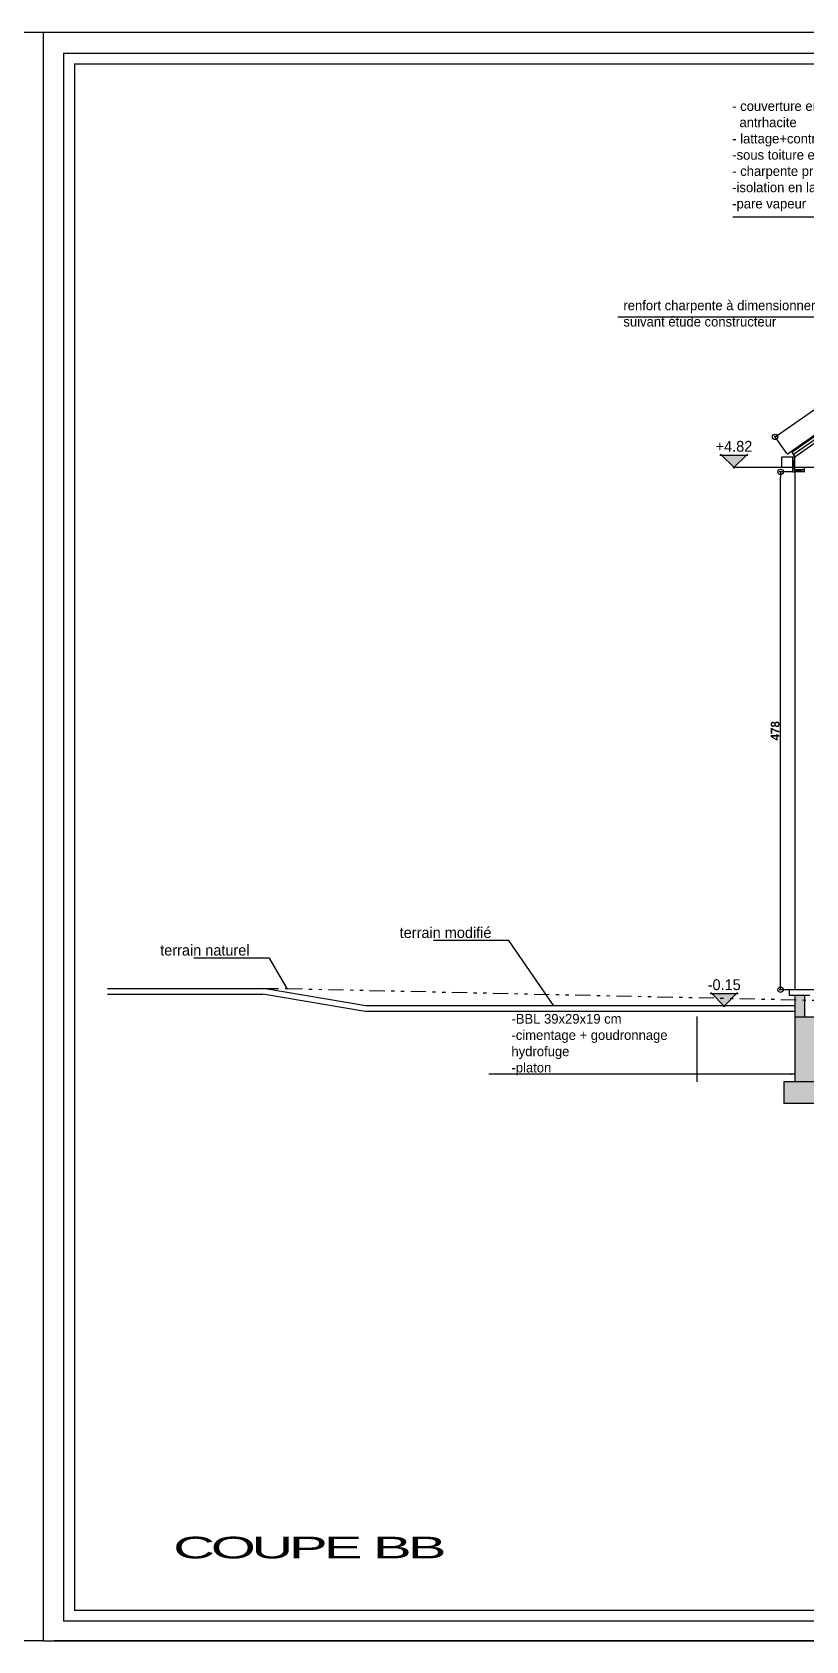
# Model space of a CAD drawing. Header units: millimetres. Extents: x -44462 to 306987, y -116160 to 12874.
# Drawn here: x -8927 to -8213, y -60000 to -58515 of the extents above; entities that cross this region are included whole.
import ezdxf
from ezdxf.enums import TextEntityAlignment as Align

# ---------------------------------------------------------------- set-up
doc = ezdxf.new("R2010")
doc.units = ezdxf.units.MM
doc.header["$PDMODE"] = 35
doc.header["$PDSIZE"] = 10
doc.linetypes.add('DCAD_Phantom', pattern=[38, 14, -6, 3, -6, 3, -6])
for name, color, linetype in [('BLANC', 7, 'Continuous'), ('chassis fen.portes', 1, 'Continuous'), ('COTES', 1, 'Continuous'), ('COULEUR 8', 8, 'Continuous'), ('ROUGE', 1, 'Continuous'), ('TEXTE', 1, 'Continuous')]:
    doc.layers.add(name, color=color, linetype=linetype)
doc.styles.add('CENTURY GOTHIC', font='GOTHIC.TTF')
doc.styles.add('Century Gothic Gras', font='GOTHICB.TTF')
doc.styles.add('COMICS', font='comic.TTF', dxfattribs={"height": 10})
doc.dimstyles.new('1-50', dxfattribs={"dimtxt": 8, "dimasz": 5, "dimexe": 1.25, "dimexo": 0.625, "dimtad": 1, "dimdec": 0, "dimtxsty": 'Century Gothic Gras', "dimblk": 'ORIGIN', "dimcen": 5, "dimclrd": 8, "dimclre": 5, "dimclrt": 6, "dimadec": 0, "dimazin": 0, "dimtfac": 1, "dimtdec": 0, "dimtmove": 0, "dimatfit": 3, "dimfxl": 0, "dimarcsym": 0})

# ---------------------------------------------------------------- blocks, each defined once
blk = doc.blocks.new('PETIT CARTOUCHE_HOR')
at = {"color": 1}
for p, q in [((-2100, 1485), (0, 1485)), ((-2100, 1485), (-2100, 10)), ((0, 1485), (0, 0)), ((0, 0), (-2090, 0))]:
    blk.add_line(p, q, dxfattribs=at)
at = {"layer": 'chassis fen.portes', "color": 2, "linetype": 'Continuous'}
for p, q in [((-2081.3, 1465.7), (-2081.3, 18)), ((-2081.3, 1465.7), (-20.5, 1465.7)), ((-223.5, 18), (-2081.3, 18))]:
    blk.add_line(p, q, dxfattribs=at)
at = {"layer": 'chassis fen.portes', "color": 5, "linetype": 'Continuous'}
for p, q in [((-2071.3, 1455.7), (-2071.3, 28)), ((-2071.3, 1455.7), (-30.5, 1455.7)), ((-233.5, 28), (-2071.3, 28))]:
    blk.add_line(p, q, dxfattribs=at)
at = {"layer": 'chassis fen.portes', "color": 1, "linetype": 'Continuous'}
for p, q in [((-2100, 1420), (-2100, 0)), ((-2100, 0), (-86.3, 0))]:
    blk.add_line(p, q, dxfattribs=at)
at = {"style": 'CENTURY GOTHIC'}
for tag, p, height in [('DATE', (-210.2, 171.4), 20), ('DOSSIERN°', (-210.2, 111.5), 20), ('COMMENTAIRE', (-210.2, 95.4), 12), ('COMMENTAIRESUITE', (-210.2, 79.7), 12), ('FEUILLEN°', (-222, 32.7), 20), ('TOTALFEUILLES', (-181.6, 32.7), 20), ('ÉCH.', (-103.2, 32.7), 12)]:
    blk.add_attdef(tag, p, '', height=height, dxfattribs=at)
blk = doc.blocks.new('_Origin')
at = {"color": 0, "linetype": 'Continuous', "lineweight": -2}
blk.add_line((0, 0), (-1, 0), dxfattribs=at)
blk.add_circle((0, 0), 0.5, dxfattribs=at)
blk = doc.blocks.new('niveau_élévation_gauche')
blk.add_hatch(color=256).paths.add_polyline_path([(-55.5, 11.4), (-44.1, 0), (-32.7, 11.4)])
for p, q in [((-57, 11.4), (-31.3, 11.4)), ((-56.5, 12.4), (-43.4, -0.7)), ((-31.7, 12.4), (-44.8, -0.7)), ((0, 0), (-44.1, 0))]:
    blk.add_line(p, q)
at = {"style": 'COMICS'}
blk.add_attdef('NIVEAU', text='', height=10, dxfattribs=at).set_placement((-44.1, 14.6), align=Align.CENTER)
blk = doc.blocks.new('*D509')
at = {"layer": 'COTES', "color": 5, "lineweight": -2}
for p, q in [((-8225.8, -58921.1), (-8237.6, -58921.1)), ((-8223.8, -59399.1), (-8237.6, -59399.1))]:
    blk.add_line(p, q, dxfattribs=at)
at = {"layer": 'COTES', "color": 8, "lineweight": -2}
blk.add_line((-8236.3, -59394.1), (-8236.3, -58926.1), dxfattribs=at)
at = {"layer": 'Defpoints', "color": 0}
for p in [(-8236.3, -58921.1), (-8225.2, -58921.1), (-8223.2, -59399.1)]:
    blk.add_point(p, dxfattribs=at)
at = {"layer": 'COTES', "color": 8, "lineweight": -2, "xscale": 5, "yscale": 5, "zscale": 5}
for p, rotation in [((-8236.3, -58921.1), 90), ((-8236.3, -59399.1), 270)]:
    blk.add_blockref('_Origin', p, dxfattribs=dict(at, rotation=rotation))
at = {"layer": 'COTES', "color": 6, "insert": (-8241.2, -59160.1), "char_height": 8, "attachment_point": 5, "rotation": 90, "style": 'Century Gothic Gras'}
blk.add_mtext('478', dxfattribs=at)
blk = doc.blocks.new('*D518')
at = {"layer": 'BLANC', "color": 8, "lineweight": -2}
blk.add_line((-8237.2, -58886), (-7883.4, -58638.2), dxfattribs=at)
at = {"layer": 'BLANC', "color": 5, "lineweight": -2}
for p, q in [((-7868.5, -58650.7), (-7880, -58634.3)), ((-8230.5, -58904.2), (-8242, -58887.8))]:
    blk.add_line(p, q, dxfattribs=at)
at = {"layer": 'Defpoints', "color": 0}
for p in [(-7879.3, -58635.4), (-7868.2, -58651.2), (-8230.2, -58904.7)]:
    blk.add_point(p, dxfattribs=at)
at = {"layer": 'BLANC', "color": 8, "lineweight": -2, "xscale": 5, "yscale": 5, "zscale": 5}
for p, rotation in [((-7879.3, -58635.4), 35.00000000000061), ((-8241.3, -58888.8), 215.0000000000007)]:
    blk.add_blockref('_Origin', p, dxfattribs=dict(at, rotation=rotation))
at = {"layer": 'BLANC', "color": 6, "insert": (-8063, -58758.2), "char_height": 8, "attachment_point": 5, "rotation": 35, "style": 'Century Gothic Gras'}
blk.add_mtext('442', dxfattribs=at)

msp = doc.modelspace()

# ---------------------------------------------------------------- hatches: boundary and pattern name
at = {"layer": 'COULEUR 8'}
h = msp.add_hatch(dxfattribs=at)
h.set_pattern_fill('AR-CONC', color=256, scale=0.1, style=0)
h.set_pattern_definition([(50, (0, 7e-12), (18.218467, -1.5939086), [1.905, -20.955]), (355, (0, 7e-12), (-3.5242826, 19.105664), [1.524, -16.764]), (100.451, (1.518, -0.133), (14.69425, 17.511669), [1.619, -17.809]), (46.1842, (0, 5.08), (27.107904, -4.204233), [2.8575, -31.4325]), (96.6356, (2.26, 4.73), (23.740423, 24.742556), [2.4285, -26.7135]), (351.184, (0, 5.08), (23.74046, 24.742512), [2.286, -25.146]), (21, (2.54, 3.81), (15.161488, -10.226552), [1.905, -20.955]), (326, (2.54, 3.81), (6.180203, 18.4187966), [1.524, -16.764]), (71.4514, (3.803, 2.958), (21.341649, 8.192286), [1.619, -17.809]), (37.5, (0, 7e-12), (0.3088603, 8.4555039), [0, -16.5608, 0, -17.018, 0, -16.8275]), (7.5, (0, 7e-12), (6.6819663, 10.0180575), [0, -9.7028, 0, -16.1798, 0, -6.4135]), (327.5, (-5.664, 7e-12), (13.5590595, -0.5728744), [0, -6.35, 0, -19.812, 0, -26.289]), (317.5, (-8.204, 7e-12), (14.8129181, 2.542649), [0, -8.255, 0, -13.1572, 0, -18.669])])
h.paths.add_polyline_path([(-7503.2, -59484.1), (-8233.2, -59484.1), (-8233.2, -59504.1), (-7503.2, -59504.1)])
h.paths.add_polyline_path([(-8079.9, -59502.1), (-8079.9, -59486.2), (-8067.5, -59486.2), (-8067.5, -59502.1)], flags=24)
at = {"layer": 'ROUGE'}
h = msp.add_hatch(color=254, dxfattribs=at)
h.paths.add_polyline_path([(-7513.2, -59404.2), (-7522.2, -59404.2), (-7522.2, -59412.5), (-7513.2, -59412.5)])
h.paths.add_polyline_path([(-7513.2, -59412.5), (-7522.2, -59412.5), (-7522.2, -59424.1), (-7513.2, -59424.1)])
h.paths.add_polyline_path([(-8214.2, -59404.2), (-8223.2, -59404.2), (-8223.2, -59408.4), (-8214.2, -59408.6)])
h.paths.add_polyline_path([(-8214.2, -59408.6), (-8223.2, -59408.4), (-8223.2, -59424.1), (-8214.2, -59424.1)])
msp.add_hatch(color=253, dxfattribs=at).paths.add_polyline_path([(-8193.2, -59424.1), (-8223.2, -59424.1), (-8223.2, -59484.1), (-8193.2, -59484.1)])

# ---------------------------------------------------------------- linework, layer by layer
at = {"layer": 'BLANC'}
for p, q in [((-8230.2, -58904.7), (-7868.2, -58651.2)), ((-8235.2, -58917.1), (-8235.2, -58907.1)), ((-8225.2, -58907.1), (-8225.2, -58921.1)), ((-8225.2, -58917.1), (-8235.2, -58917.1)), ((-8225.2, -58921.1), (-8223.2, -58921.1)), ((-8214.2, -58921.1), (-8223.2, -58921.1)), ((-8214.2, -58921.1), (-8214.2, -58919.3)), ((-8857.9, -59398.1), (-8713.9, -59398.1)), ((-8619.3, -59414.1), (-8713.9, -59398.1)), ((-7508.2, -59399.1), (-8228.2, -59399.1)), ((-8228.2, -59399.1), (-8228.2, -59404.2)), ((-8857.9, -59403.1), (-8714.3, -59403.1)), ((-8619.8, -59419.1), (-8714.3, -59403.1)), ((-8223.2, -59414.1), (-8619.3, -59414.1)), ((-8228.2, -59404.2), (-8223.2, -59404.2)), ((-8223.2, -59404.2), (-8223.2, -59484.1)), ((-8223.2, -59419.1), (-8619.8, -59419.1)), ((-8233.2, -59484.1), (-8233.2, -59504.1)), ((-7503.2, -59484.1), (-8233.2, -59484.1)), ((-7503.2, -59504.1), (-8233.2, -59504.1))]:
    msp.add_line(p, q, dxfattribs=at)
at = {"layer": 'BLANC', "color": 8}
msp.add_line((-8313.4, -59484.3), (-8313.4, -59423.9), dxfattribs=at)
at = {"layer": 'COULEUR 8'}
for p, q in [((-8226, -58903), (-7868.2, -58652.4)), ((-8224.6, -58905.1), (-7868.2, -58655.5)), ((-8223.2, -58907.1), (-7868.2, -58658.5)), ((-8226, -58903), (-8223.2, -58907.1)), ((-8225.2, -58907.1), (-8223.2, -58921.1)), ((-8223.2, -58907.1), (-8225.2, -58921.1)), ((-8223.2, -58921.1), (-8223.2, -58907.1)), ((-8196.4, -58917.1), (-8223.2, -58917.1)), ((-8214.2, -58919.3), (-8223.2, -58919.3)), ((-8223.2, -58919.3), (-8214.2, -58921.1)), ((-8214.2, -58919.3), (-8223.2, -58921.1)), ((-8214.2, -58919.3), (-8214.2, -58917.1)), ((-8223.2, -59404.2), (-8209.2, -59404.2)), ((-8214.2, -59404.2), (-8214.2, -59424.1)), ((-8223.2, -59424.1), (-8193.2, -59424.1))]:
    msp.add_line(p, q, dxfattribs=at)
at = {"layer": 'ROUGE'}
for p, q in [((-8235.2, -58907.1), (-8223.2, -58907.1)), ((-8235.2, -58907.1), (-8223.2, -58907.1)), ((-8223.2, -58921.1), (-8223.2, -59399.1))]:
    msp.add_line(p, q, dxfattribs=at)
at = {"layer": 'ROUGE', "linetype": 'DCAD_Phantom'}
for p, q in [((-8713.9, -59398.1), (-8691.8, -59398.1)), ((-8691.8, -59398.1), (-8192, -59409.1))]:
    msp.add_line(p, q, dxfattribs=at)

# ---------------------------------------------------------------- block references
at = {"color": 1}
for p in [(-8917.2, -60000.2), (-6817.2, -60000.2)]:
    msp.add_blockref('PETIT CARTOUCHE_HOR', p, dxfattribs=at)
at = {"layer": 'ROUGE'}
for p, values in [((-8235.2, -58917.1), {'NIVEAU': '+4.82'}), ((-8244.2, -59414.1), {'NIVEAU': '-0.15'})]:
    msp.add_blockref('niveau_élévation_gauche', p, dxfattribs=at).add_auto_attribs(values)

# ---------------------------------------------------------------- texts
at = {"layer": 'TEXTE', "attachment_point": 1, "style": 'CENTURY GOTHIC'}
for s, insert, char_height, width in [('- couverture en tuiles plates béton de couleur gris \\P  antrhacite\\P- lattage+contre lattage\\P-sous toiture en menuiserite\\P- charpente préfabriqué\\P-isolation en laine de roche ép. 18cm\\P-pare vapeur', (-8280.9, -58578.9), 9, 353.102), ('renfort charpente à dimensionner\\Psuivant étude constructeur', (-8381.4, -58762.9), 9, 325.061), ('terrain modifié', (-8588, -59341.4), 10, 119.347), ('terrain naturel', (-8809.2, -59357.6), 10, 119.347), ('-BBL 39x29x19 cm\\P-cimentage + goudronnage \\Phydrofuge\\P-platon', (-8484.8, -59421.5), 9, 171.462), ('\\pi-30,l30,t30;{\\W2;\\T0.9;COUPE BB}', (-8797.2, -59904.1), 20, 379.056)]:
    msp.add_mtext(s, dxfattribs=dict(at, insert=insert, char_height=char_height, width=width))

# ---------------------------------------------------------------- dimensions: what is measured, and where the dimension line sits
at = {"layer": 'BLANC'}
dim = msp.add_aligned_dim(p1=(-8230.2, -58904.7), p2=(-7868.2, -58651.2), distance=19.4, dimstyle='1-50', dxfattribs=at)
dim.commit()
dim.dimension.update_dxf_attribs({"geometry": '*D518', "text_midpoint": (-8063, -58758.2)})
at = {"layer": 'COTES'}
dim = msp.add_linear_dim(base=(-8236.3, -58921.1), p1=(-8223.2, -59399.1), p2=(-8225.2, -58921.1), angle=90, dimstyle='1-50', override={"dimtmove": 1}, dxfattribs=at)
dim.commit()
dim.dimension.update_dxf_attribs({"geometry": '*D509', "text_midpoint": (-8241.2, -59160.1)})

# ---------------------------------------------------------------- leaders
at = {"layer": 'BLANC'}
for points in [[(-7979.1, -58733.1), (-7979.1, -58685.9), (-8280.2, -58685.9)], [(-8103.9, -58856.5), (-8182.1, -58778.3), (-8386.4, -58778.3)], [(-8445.6, -59414.1), (-8487.1, -59353.7), (-8556.8, -59353.7)], [(-8691.8, -59398.1), (-8708.3, -59370), (-8778, -59370)], [(-8222.6, -59477.1), (-8309.1, -59477.1), (-8505.7, -59477.1)]]:
    msp.add_leader(points, dimstyle='1-50', override={"dimgap": 0.625, "dimtad": 0}, dxfattribs=at)

doc.saveas('drawing.dxf')
